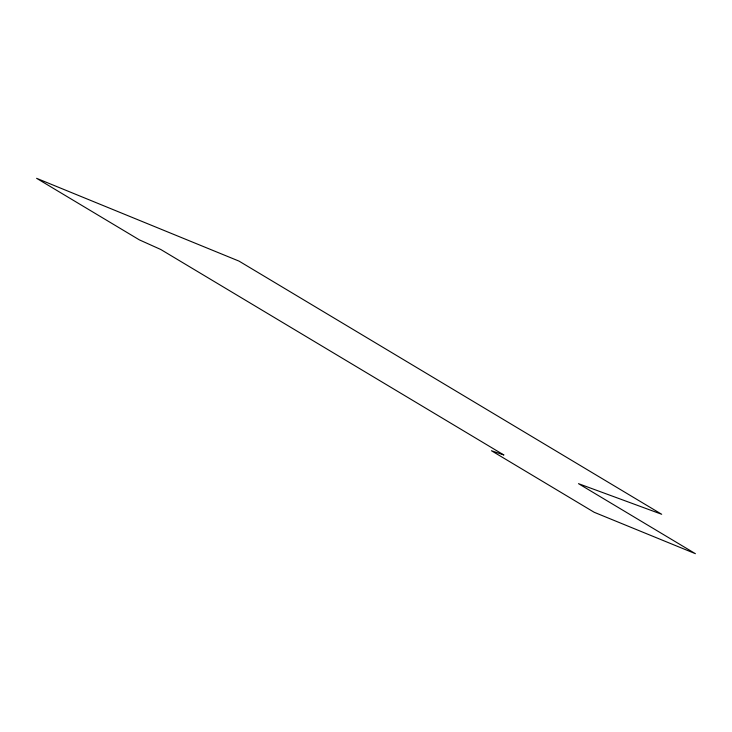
<?xml version="1.0" encoding="UTF-8"?>
<svg xmlns="http://www.w3.org/2000/svg" width="732" height="732" viewBox="0 0 732 732"><rect width="100%" height="100%" fill="white"/><g stroke="black" fill="none" stroke-linecap="round" stroke-linejoin="round"><path stroke-width="1.1" d="M503.781 454.929L491.419 450.729L594.201 512.29L695.4 553.685L578.481 483.651L661.691 514.276L238.989 261.095L36.6 178.315L139.391 239.886L160.747 249.475L503.781 454.929"/></g></svg>
